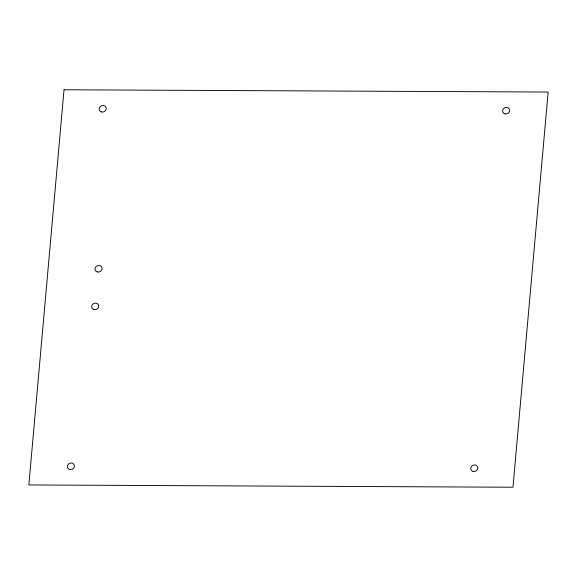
<?xml version="1.0" encoding="UTF-8"?>
<svg xmlns="http://www.w3.org/2000/svg" width="577" height="577" viewBox="0 0 577 577"><rect width="100%" height="100%" fill="white"/><g stroke="black" fill="none" stroke-linecap="round" stroke-linejoin="round"><path stroke-width="0.87" d="M64.025 89.767L28.85 484.947L512.975 487.233L548.15 92.053L64.025 89.767M101.494 111.952A3.599 3.231 -23.4 0 0 106.182 107.935A3.599 3.231 -23.4 0 0 100.405 106.435A3.599 3.231 -23.4 0 0 101.494 111.952M504.933 113.864A3.599 3.231 -23.4 0 0 509.614 109.846A3.599 3.231 -23.4 0 0 503.844 108.346A3.599 3.231 -23.4 0 0 504.933 113.864M473.111 471.402A3.599 3.231 -23.4 0 0 477.792 467.392A3.599 3.231 -23.4 0 0 472.015 465.884A3.599 3.231 -23.4 0 0 473.111 471.402M69.673 469.49A3.599 3.231 -23.4 0 0 74.354 465.48A3.599 3.231 -23.4 0 0 68.576 463.973A3.599 3.231 -23.4 0 0 69.673 469.49M97.347 271.955A3.599 3.231 -23.4 0 0 102.028 267.937A3.599 3.231 -23.4 0 0 96.251 266.437A3.599 3.231 -23.4 0 0 97.347 271.955M93.993 309.589A3.599 3.231 -23.4 0 0 98.681 305.572A3.599 3.231 -23.4 0 0 92.904 304.072A3.599 3.231 -23.4 0 0 93.993 309.589"/></g></svg>
